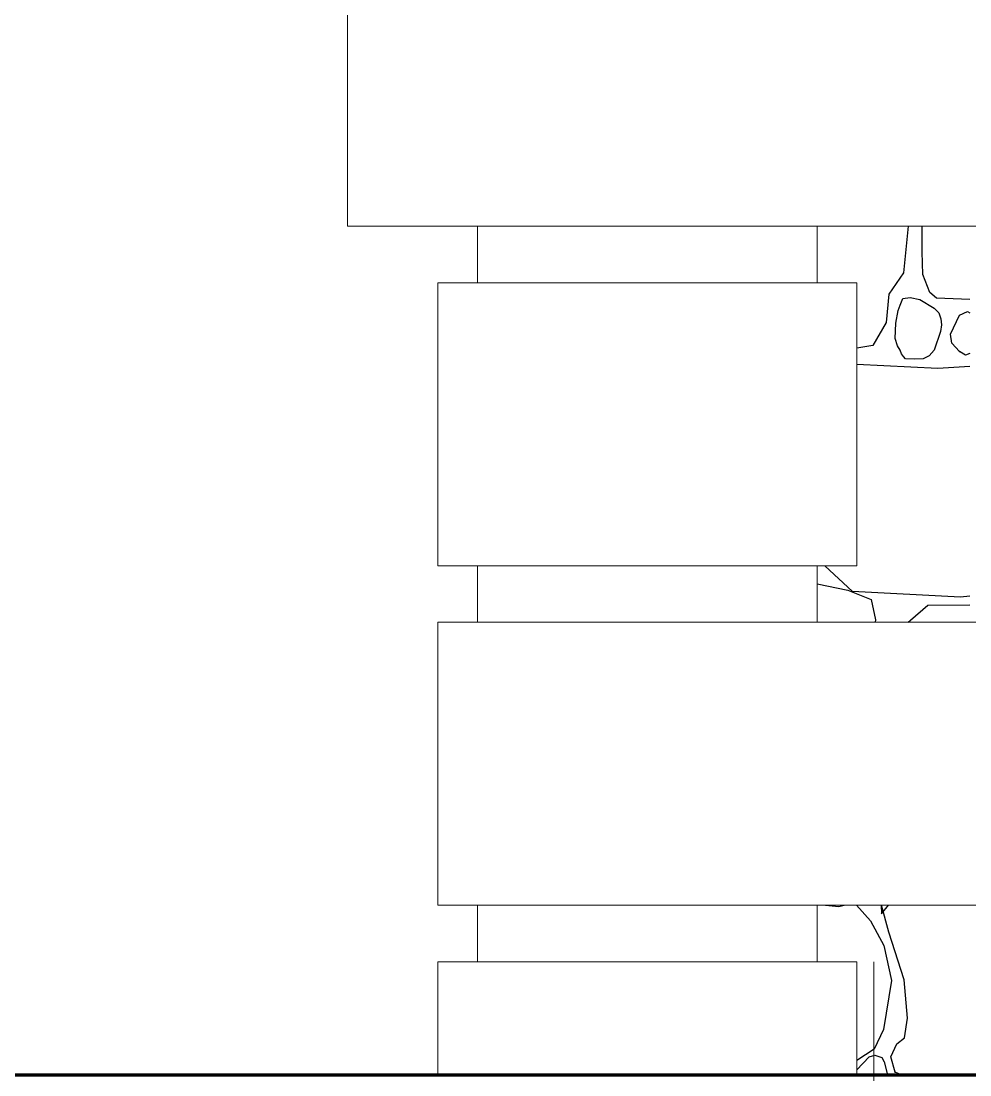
# Model space of a CAD drawing. Header units: feet. Extents: x -10410 to 374725, y -46422 to 88923.
# Drawn here: x 248961 to 249800, y 1437 to 2369 of the extents above; entities that cross this region are included whole.
import ezdxf

# ---------------------------------------------------------------- set-up
doc = ezdxf.new("R2010")
doc.units = ezdxf.units.FT
doc.header["$MEASUREMENT"] = 0
for name, color, linetype, lineweight in [('Интерьер - Мебель_Ном._пера__7', 7, 'Continuous', 20), ('Конструктив - Перекрытия_Ном._пера__1', 7, 'Continuous', 20), ('Местность - Рельеф_Ном._пера__53', 54, 'Continuous', 80)]:
    doc.layers.add(name, color=color, linetype=linetype, lineweight=lineweight)
doc.layers.add('Конструктив - Стены Несущие_Ном._пера__87', color=7, linetype='Continuous', lineweight=25, true_color=0x6a6a6a)

# ---------------------------------------------------------------- blocks, each defined once
blk = doc.blocks.new('*X28')
at = {"layer": 'Конструктив - Стены Несущие_Ном._пера__87', "linetype": 'Continuous'}
for p, q in [((249672.07, 1587.22), (249684.03, 1585.92)), ((249684.03, 1585.92), (249688.72, 1587.22)), ((249699.52, 1587.22), (249711.77, 1573.28)), ((249721.44, 1587.22), (249721.68, 1579.48)), ((249728.12, 1563.38), (249721.48, 1587.22)), ((249721.68, 1579.48), (249727.7, 1587.22)), ((249711.77, 1573.28), (249723.66, 1551.74)), ((249741.74, 1521.27), (249728.12, 1563.38)), ((249723.66, 1551.74), (249730.35, 1520.78)), ((249730.35, 1520.78), (249723.41, 1477.43)), ((249744.71, 1487.34), (249741.74, 1521.27)), ((249741.99, 1470), (249744.71, 1487.34)), ((249723.41, 1477.43), (249714.99, 1460.1)), ((249729.85, 1453.16), (249735.05, 1464.55)), ((249735.05, 1464.55), (249741.99, 1470)), ((249714.99, 1460.1), (249699.71, 1449.99)), ((249699.71, 1441.75), (249710.57, 1453.2)), ((249710.57, 1453.2), (249715.8, 1454.8)), ((249715.8, 1454.8), (249721.84, 1452.66)), ((249733.81, 1439.54), (249729.85, 1453.16)), ((249721.84, 1452.66), (249724.06, 1448.93)), ((249724.06, 1448.93), (249727.02, 1437.22)), ((249739, 1437.22), (249733.81, 1439.54))]:
    blk.add_line(p, q, dxfattribs=at)
blk.add_point((249733.81, 1439.54), dxfattribs=at)
blk = doc.blocks.new('Штриховка_14', base_point=(0, 0))
at = {"layer": 'Конструктив - Стены Несущие_Ном._пера__87', "linetype": 'Continuous'}
blk.add_blockref('*X28', (0, 0), dxfattribs=at)
blk = doc.blocks.new('*X30')
at = {"layer": 'Конструктив - Стены Несущие_Ном._пера__87', "linetype": 'Continuous'}
for p, q in [((249672.07, 1587.22), (249684.03, 1585.92)), ((249684.03, 1585.92), (249688.72, 1587.22)), ((249699.52, 1587.22), (249711.77, 1573.28)), ((249721.44, 1587.22), (249721.68, 1579.48)), ((249728.12, 1563.38), (249721.48, 1587.22)), ((249721.68, 1579.48), (249727.7, 1587.22)), ((249711.77, 1573.28), (249723.66, 1551.74)), ((249741.74, 1521.27), (249728.12, 1563.38)), ((249723.66, 1551.74), (249730.35, 1520.78)), ((249730.35, 1520.78), (249723.41, 1477.43)), ((249744.71, 1487.34), (249741.74, 1521.27)), ((249741.99, 1470), (249744.71, 1487.34)), ((249723.41, 1477.43), (249714.99, 1460.1)), ((249729.85, 1453.16), (249735.05, 1464.55)), ((249735.05, 1464.55), (249741.99, 1470)), ((249714.99, 1460.1), (249699.71, 1449.99)), ((249699.71, 1441.75), (249710.57, 1453.2)), ((249710.57, 1453.2), (249715.8, 1454.8)), ((249715.8, 1454.8), (249721.84, 1452.66)), ((249733.81, 1439.54), (249729.85, 1453.16)), ((249721.84, 1452.66), (249724.06, 1448.93)), ((249724.06, 1448.93), (249727.02, 1437.22)), ((249739, 1437.22), (249733.81, 1439.54))]:
    blk.add_line(p, q, dxfattribs=at)
blk.add_point((249733.81, 1439.54), dxfattribs=at)
blk = doc.blocks.new('Штриховка_15', base_point=(0, 0))
at = {"layer": 'Конструктив - Стены Несущие_Ном._пера__87', "linetype": 'Continuous'}
blk.add_blockref('*X30', (0, 0), dxfattribs=at)
blk = doc.blocks.new('*X32')
at = {"layer": 'Конструктив - Стены Несущие_Ном._пера__87', "linetype": 'Continuous'}
for p, q in [((249745.21, 2187.22), (249741, 2146.17)), ((249757.67, 2164.62), (249757.44, 2187.22)), ((249758.14, 2144.47), (249757.67, 2164.62)), ((249741, 2146.17), (249728.12, 2127.09)), ((249764.16, 2128.74), (249758.14, 2144.47)), ((249728.12, 2127.09), (249725.64, 2102.08)), ((249738.02, 2117.44), (249740.56, 2123.52)), ((249740.56, 2123.52), (249746.78, 2124.39)), ((249746.78, 2124.39), (249755.49, 2122.42)), ((249770.22, 2123.63), (249764.16, 2128.74)), ((249799.71, 2122.65), (249770.22, 2123.63)), ((249736.25, 2112.8), (249738.02, 2117.44)), ((249755.49, 2122.42), (249768.24, 2114.96)), ((249768.24, 2114.96), (249772.3, 2110.69)), ((249734.14, 2101.5), (249736.25, 2112.8)), ((249772.3, 2110.69), (249773.88, 2105.33)), ((249773.88, 2105.33), (249774.64, 2100.07)), ((249782.61, 2091.92), (249790.53, 2108.77)), ((249790.53, 2108.77), (249797.57, 2112.01)), ((249797.57, 2112.01), (249799.71, 2110.87)), ((249725.64, 2102.08), (249714, 2081.77)), ((249733.57, 2088.19), (249734.14, 2101.5)), ((249774.64, 2100.07), (249773.69, 2094.15)), ((249735.82, 2081.64), (249733.57, 2088.19)), ((249773.69, 2094.15), (249768.24, 2077.81)), ((249783.85, 2084), (249782.61, 2091.92)), ((249714, 2081.77), (249699.71, 2079.56)), ((249738.02, 2077.81), (249735.82, 2081.64)), ((249739.26, 2074.5), (249738.02, 2077.81)), ((249768.24, 2077.81), (249763.63, 2072.83)), ((249790.53, 2076.57), (249783.85, 2084)), ((249741.03, 2072.11), (249739.26, 2074.5)), ((249742.71, 2070.1), (249741.03, 2072.11)), ((249750.94, 2069.91), (249742.71, 2070.1)), ((249758.36, 2070), (249750.94, 2069.91)), ((249763.63, 2072.83), (249758.36, 2070)), ((249795.82, 2073.3), (249790.53, 2076.57)), ((249799.71, 2074.92), (249795.82, 2073.3)), ((249699.71, 2065.49), (249771.46, 2061.96)), ((249771.46, 2061.96), (249799.71, 2063.51)), ((249696.02, 1864.31), (249671.59, 1887.22)), ((249664.71, 1871.28), (249691.96, 1865.55)), ((249691.96, 1865.55), (249712.51, 1857.37)), ((249791.52, 1859.35), (249696.02, 1864.31)), ((249712.51, 1857.37), (249716.25, 1839.44)), ((249799.71, 1860.21), (249791.52, 1859.35)), ((249747.19, 1839.04), (249762.54, 1852.42)), ((249762.54, 1852.42), (249799.71, 1852.66)), ((249716.25, 1839.44), (249715.95, 1837.22)), ((249745.16, 1837.22), (249747.19, 1839.04))]:
    blk.add_line(p, q, dxfattribs=at)
blk.add_point((249790.53, 2076.57), dxfattribs=at)
blk = doc.blocks.new('Штриховка_16', base_point=(0, 0))
at = {"layer": 'Конструктив - Стены Несущие_Ном._пера__87', "linetype": 'Continuous'}
blk.add_blockref('*X32', (0, 0), dxfattribs=at)
blk = doc.blocks.new('*X34')
at = {"layer": 'Конструктив - Стены Несущие_Ном._пера__87', "linetype": 'Continuous'}
for p, q in [((249745.21, 2187.22), (249741, 2146.17)), ((249757.67, 2164.62), (249757.44, 2187.22)), ((249758.14, 2144.47), (249757.67, 2164.62)), ((249741, 2146.17), (249728.12, 2127.09)), ((249764.16, 2128.74), (249758.14, 2144.47)), ((249728.12, 2127.09), (249725.64, 2102.08)), ((249738.02, 2117.44), (249740.56, 2123.52)), ((249740.56, 2123.52), (249746.78, 2124.39)), ((249746.78, 2124.39), (249755.49, 2122.42)), ((249770.22, 2123.63), (249764.16, 2128.74)), ((249799.71, 2122.65), (249770.22, 2123.63)), ((249736.25, 2112.8), (249738.02, 2117.44)), ((249755.49, 2122.42), (249768.24, 2114.96)), ((249768.24, 2114.96), (249772.3, 2110.69)), ((249734.14, 2101.5), (249736.25, 2112.8)), ((249772.3, 2110.69), (249773.88, 2105.33)), ((249773.88, 2105.33), (249774.64, 2100.07)), ((249782.61, 2091.92), (249790.53, 2108.77)), ((249790.53, 2108.77), (249797.57, 2112.01)), ((249797.57, 2112.01), (249799.71, 2110.87)), ((249725.64, 2102.08), (249714, 2081.77)), ((249733.57, 2088.19), (249734.14, 2101.5)), ((249774.64, 2100.07), (249773.69, 2094.15)), ((249735.82, 2081.64), (249733.57, 2088.19)), ((249773.69, 2094.15), (249768.24, 2077.81)), ((249783.85, 2084), (249782.61, 2091.92)), ((249714, 2081.77), (249699.71, 2079.56)), ((249738.02, 2077.81), (249735.82, 2081.64)), ((249739.26, 2074.5), (249738.02, 2077.81)), ((249768.24, 2077.81), (249763.63, 2072.83)), ((249790.53, 2076.57), (249783.85, 2084)), ((249741.03, 2072.11), (249739.26, 2074.5)), ((249742.71, 2070.1), (249741.03, 2072.11)), ((249750.94, 2069.91), (249742.71, 2070.1)), ((249758.36, 2070), (249750.94, 2069.91)), ((249763.63, 2072.83), (249758.36, 2070)), ((249795.82, 2073.3), (249790.53, 2076.57)), ((249799.71, 2074.92), (249795.82, 2073.3)), ((249699.71, 2065.49), (249771.46, 2061.96)), ((249771.46, 2061.96), (249799.71, 2063.51)), ((249696.02, 1864.31), (249671.59, 1887.22)), ((249664.71, 1871.28), (249691.96, 1865.55)), ((249691.96, 1865.55), (249712.51, 1857.37)), ((249791.52, 1859.35), (249696.02, 1864.31)), ((249712.51, 1857.37), (249716.25, 1839.44)), ((249799.71, 1860.21), (249791.52, 1859.35)), ((249747.19, 1839.04), (249762.54, 1852.42)), ((249762.54, 1852.42), (249799.71, 1852.66)), ((249716.25, 1839.44), (249715.95, 1837.22)), ((249745.16, 1837.22), (249747.19, 1839.04))]:
    blk.add_line(p, q, dxfattribs=at)
blk.add_point((249790.53, 2076.57), dxfattribs=at)
blk = doc.blocks.new('Штриховка_17', base_point=(0, 0))
at = {"layer": 'Конструктив - Стены Несущие_Ном._пера__87', "linetype": 'Continuous'}
blk.add_blockref('*X34', (0, 0), dxfattribs=at)

msp = doc.modelspace()

# ---------------------------------------------------------------- linework, layer by layer
at = {"layer": 'Интерьер - Мебель_Ном._пера__7', "linetype": 'Continuous'}
for p, q in [((249364.71105, 2137.21988), (249364.71105, 2187.21988)), ((249664.71105, 2137.21988), (249664.71105, 2187.21988)), ((249699.71105, 2137.21988), (249329.71105, 2137.21988)), ((249329.71105, 1887.21988), (249329.71105, 2137.21988)), ((249699.71105, 1887.21988), (249699.71105, 2137.21988)), ((249699.71105, 1887.21988), (249329.71105, 1887.21988)), ((249364.71105, 1837.21988), (249364.71105, 1887.21988)), ((249664.71105, 1837.21988), (249664.71105, 1887.21988)), ((249899.71105, 1837.21988), (249329.71105, 1837.21988)), ((249329.71105, 1587.21988), (249329.71105, 1837.21988)), ((249899.71105, 1587.21988), (249329.71105, 1587.21988)), ((249364.71105, 1537.21988), (249364.71105, 1587.21988)), ((249664.71105, 1537.21988), (249664.71105, 1587.21988)), ((249699.71105, 1537.21988), (249329.71105, 1537.21988)), ((249329.71105, 1437.21988), (249329.71105, 1537.21988)), ((249699.71105, 1437.21988), (249699.71105, 1537.21988))]:
    msp.add_line(p, q, dxfattribs=at)
at = {"layer": 'Конструктив - Перекрытия_Ном._пера__1', "linetype": 'Continuous'}
for p, q in [((249249.71105, 2487.21988), (249249.71105, 2187.21988)), ((250699.43299, 2187.21988), (249249.71105, 2187.21988)), ((249714.71105, 1537.21988), (249714.71105, 232.7273))]:
    msp.add_line(p, q, dxfattribs=at)
at = {"layer": 'Местность - Рельеф_Ном._пера__53', "linetype": 'Continuous', "flags": 128}
msp.add_lwpolyline([(247162.41413, 1437.21988), (265549.34495, 1437.21988)], dxfattribs=at)

# ---------------------------------------------------------------- block references
at = {"layer": 'Конструктив - Стены Несущие_Ном._пера__87', "linetype": 'Continuous'}
for name in ['Штриховка_16', 'Штриховка_17', 'Штриховка_14', 'Штриховка_15']:
    msp.add_blockref(name, (0, 0), dxfattribs=at)

doc.saveas('drawing.dxf')
